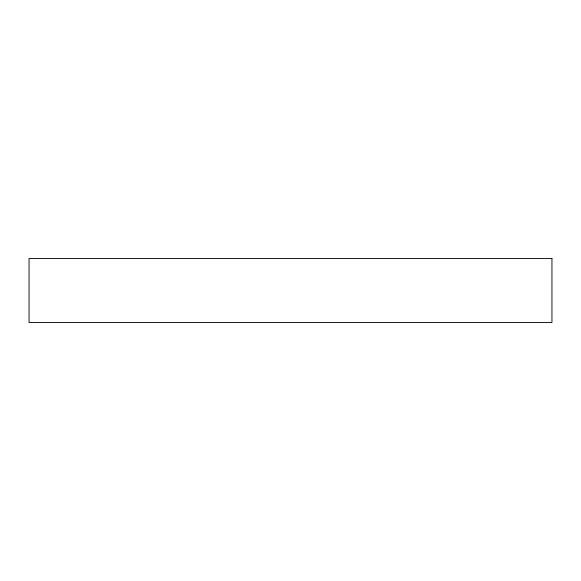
<?xml version="1.0" encoding="UTF-8"?>
<svg xmlns="http://www.w3.org/2000/svg" width="581" height="581" viewBox="0 0 581 581"><rect width="100%" height="100%" fill="white"/><g stroke="black" fill="none" stroke-linecap="round" stroke-linejoin="round"><path stroke-width="0.87" d="M551.95 258.487L29.05 258.487L29.05 322.513L551.95 322.513L551.95 258.487"/></g></svg>
